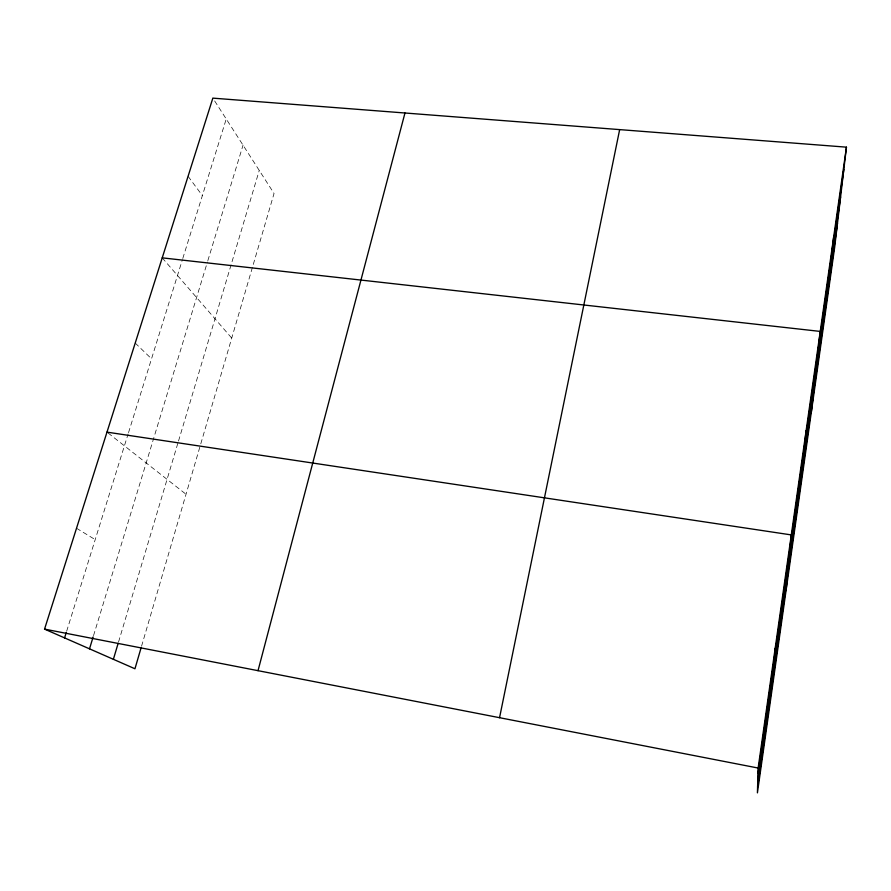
<?xml version="1.0" encoding="UTF-8"?>
<svg xmlns="http://www.w3.org/2000/svg" width="891" height="891" viewBox="0 0 891 891"><rect width="100%" height="100%" fill="white"/><g stroke="black" fill="none" stroke-linecap="round" stroke-linejoin="round"><path stroke-width="0.67" stroke-dasharray="4.46 3.34" d="M141.569 646.164L200.397 445.155M200.787 443.829L252.521 267.055M253.289 264.415L274.049 193.481L212.849 98.133M118.548 641.988L178.111 442.359M178.512 441.045L259.259 170.437M93.533 635.639L207.436 261.965M207.837 260.651L243.043 145.166M66.647 631.262L128.115 433.962M128.527 432.647L182.388 259.76M182.789 258.457L226.236 118.993M76.515 528.252L95.192 539.623M108.078 432.993L186.03 494.249M135.22 343.057L151.526 358.806M162.229 257.855L231.727 338.09M188.079 176.295L202.368 195.608"/><path stroke-width="1.34" d="M846.45 147.16L758.141 768.042L757.417 792.867L834.667 247.308L846.45 147.16L212.849 98.133L44.55 629.113L134.953 668.773L141.179 647.49M774.479 657.48L775.181 648.258M786.051 590.677L791.297 534.912L106.987 432.135M804.551 445.879L806.143 430.576M811.4 411.597L820.243 331.419L162.229 257.855M831.359 257.176L833.664 237.062M757.974 773.633L843.844 169.323M757.784 780.516L840.592 196.933M757.595 787.031L837.484 223.374M499.55 717.701L619.657 129.618M258.022 670.678L404.971 113.001M113.38 659.307L118.147 643.313M89.512 648.837L93.132 636.954M64.575 637.9L66.235 632.588M44.55 629.113L758.141 768.042"/></g></svg>
